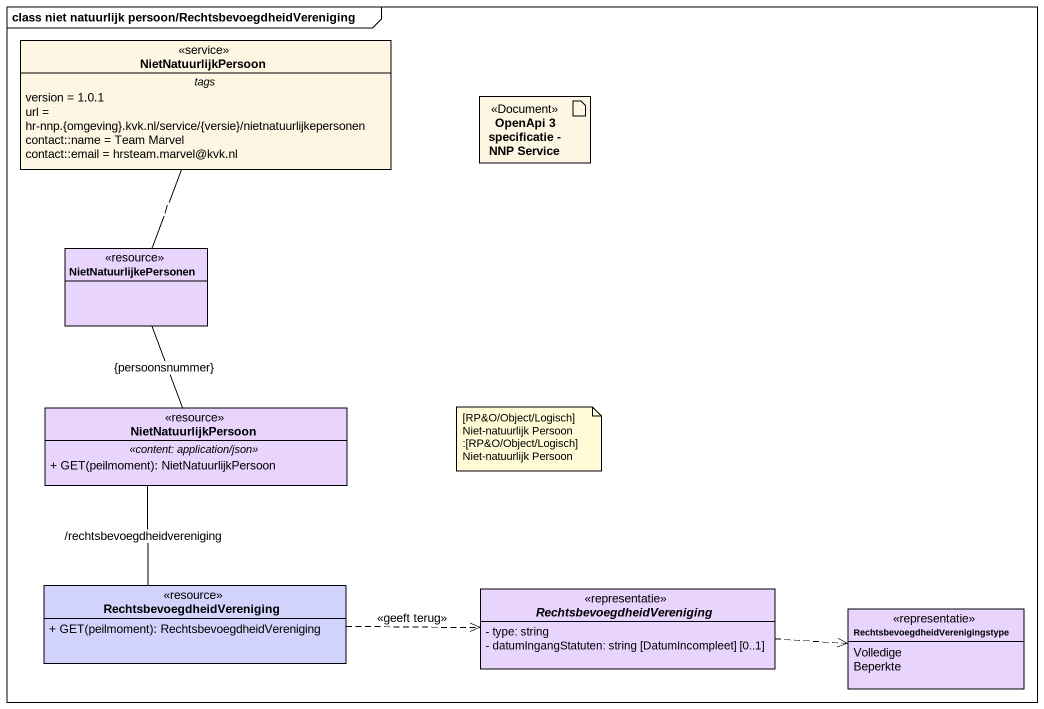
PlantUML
@startuml
mainframe class niet natuurlijk persoon/RechtsbevoegdheidVereniging
allowmixing
hide circle
hide empty members
skinparam classAttributeIconSize 0
class NietNatuurlijkPersoon <<service>> {
  -- tags --
  version = 1.0.1
  url = hr-nnp.{omgeving}.kvk.nl/service/{versie}/nietnatuurlijkepersonen
  contact::name = Team Marvel
  contact::email = hrsteam.marvel@kvk.nl
}
artifact "OpenApi 3 specificatie - NNP Service" as OpenApi_3_specificatie_NNP <<Document>>
class NietNatuurlijkePersonen <<resource>> #E9D4FE
class "NietNatuurlijkPersoon" as NietNatuurlijkPersoon_2 <<resource>> #E9D4FE {
  .. <<content: application/json>> ..
  + GET(peilmoment): NietNatuurlijkPersoon
}
class RechtsbevoegdheidVereniging <<resource>> #D2D3FC {
  + GET(peilmoment): RechtsbevoegdheidVereniging
}
abstract class "RechtsbevoegdheidVereniging" as RechtsbevoegdheidVereniging_2 <<representatie>> #E9D4FE {
  - type: string
  - datumIngangStatuten: string [DatumIncompleet] [0..1]
}
enum "RechtsbevoegdheidVerenigingstype" as RechtsbevoegdheidVerenigings <<representatie>> #E9D4FE {
  Volledige
  Beperkte
}
NietNatuurlijkPersoon -- NietNatuurlijkePersonen : /
NietNatuurlijkePersonen -- NietNatuurlijkPersoon_2 : {persoonsnummer}
NietNatuurlijkPersoon_2 -- RechtsbevoegdheidVereniging : /rechtsbevoegdheidvereniging
RechtsbevoegdheidVereniging .right.> RechtsbevoegdheidVereniging_2 : <<geeft terug>>
RechtsbevoegdheidVereniging_2 .right.> RechtsbevoegdheidVerenigings
note as N1
  [RP&O/Object/Logisch] Niet-natuurlijk Persoon :[RP&O/Object/Logisch] Niet-natuurlijk Persoon
end note
@enduml
